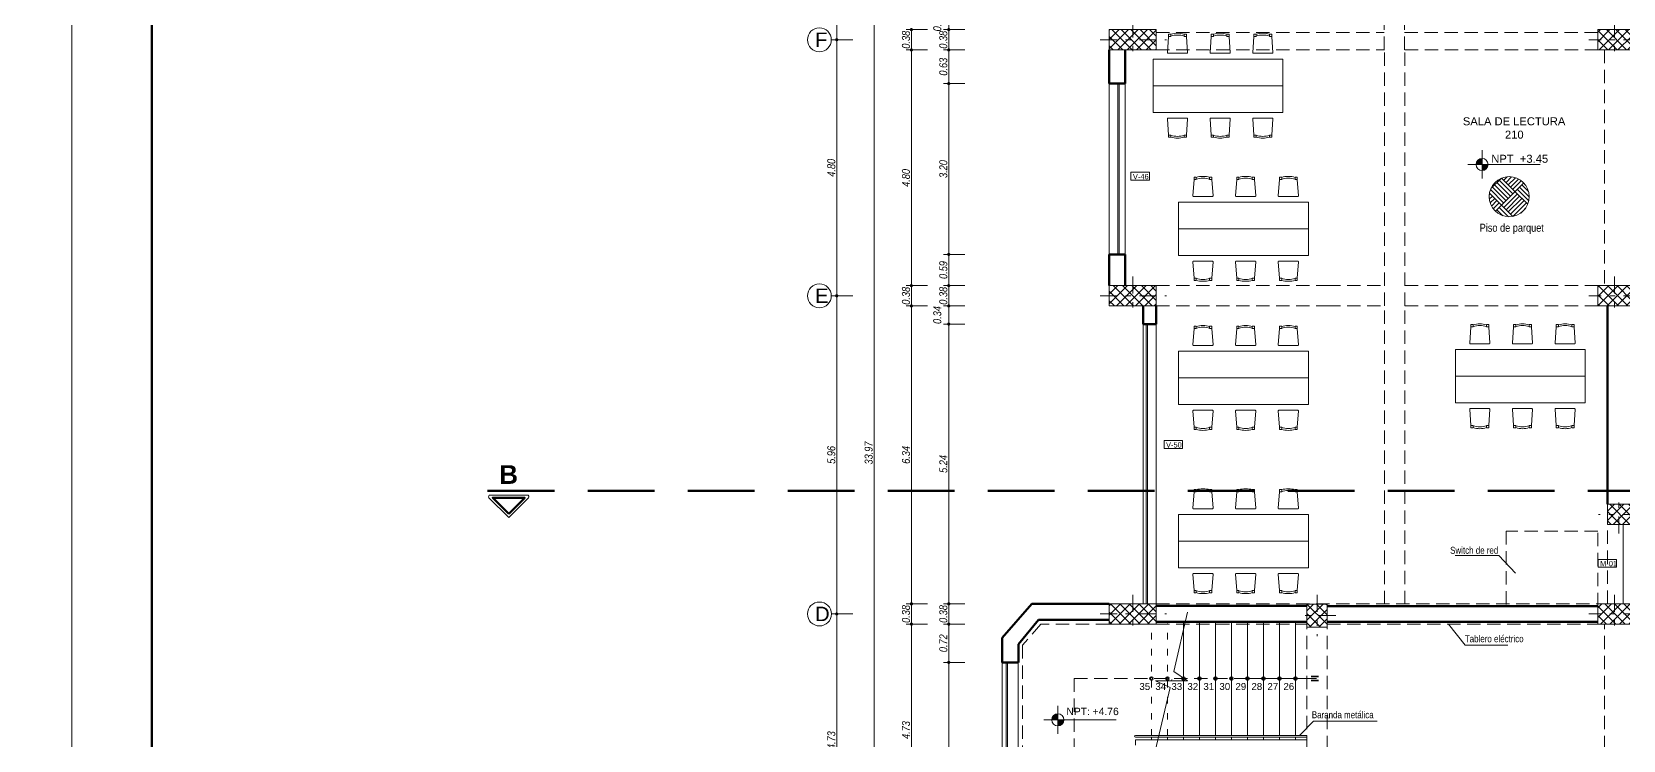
# Model space of a CAD drawing. Header units: inches. Extents: x 140 to 978, y -82 to 38.
# Drawn here: x 671.15 to 700.98, y 0.11 to 13.37 of the extents above; entities that cross this region are included whole.
import ezdxf

# ---------------------------------------------------------------- set-up
doc = ezdxf.new("R2010")
doc.units = ezdxf.units.IN
doc.header["$MEASUREMENT"] = 0
for name, pattern in [('ACAD_ISO03W100', [30, 12, -18]), ('CONTINUA', [0]), ('DASHDOT2', [12.7, 6.35, -3.175, 0, -3.175]), ('DASHED', [0.75, 0.5, -0.25]), ('DASHED2', [0.375, 0.25, -0.125])]:
    doc.linetypes.add(name, pattern=pattern)
doc.layers.get('0').update_dxf_attribs({"lineweight": 0})
for name, color, linetype, lineweight in [('UNSAAC CUBIERTAS', 22, 'Continuous', 0), ('UNSAAC- ROTULO', 7, 'Continuous', 60), ('UNSAAC-COLUMNA', 24, 'Continuous', 0), ('UNSAAC-CORTE ESTRUCTURA', 7, 'Continuous', 70), ('UNSAAC-CORTE MURO', 42, 'Continuous', 35), ('UNSAAC-COTA', 48, 'Continuous', 0), ('UNSAAC-EJE COLUMNA', 22, 'DASHDOT2', 0), ('UNSAAC-FACHADA(2DO PLANO)', 7, 'Continuous', 30), ('UNSAAC-LINEA DE CORTE', 7, 'Continuous', 70), ('UNSAAC-LLAMADOS', 88, 'Continuous', 0), ('UNSAAC-MUEBLE', 254, 'Continuous', 0), ('UNSAAC-MURETE', 146, 'Continuous', 20), ('UNSAAC-MUROS', 7, 'Continuous', 70), ('UNSAAC-PISOS', 253, 'Continuous', 0), ('UNSAAC-PROYECCIONES', 38, 'DASHED2', 0), ('UNSAAC-TEXTOS', 250, 'Continuous', 0), ('UNSAAC-TEXTURAS', 250, 'Continuous', 0), ('UNSAAC-VANOS', 24, 'Continuous', 0)]:
    doc.layers.add(name, color=color, linetype=linetype, lineweight=lineweight)
doc.styles.add('5mm', font='GOTHIC.TTF', dxfattribs={"height": 5})
doc.styles.add('narrow', font='')
doc.styles.get("Standard").update_dxf_attribs({"font": 'arial.ttf'})
doc.styles.get('narrow').set_extended_font_data('Arial Narrow', italic=True)
doc.dimstyles.new('1EN75', dxfattribs={"dimtxt": 0.15, "dimasz": 0.06, "dimexe": 0.1, "dimexo": 0.15, "dimgap": 0.025, "dimtad": 1, "dimzin": 1, "dimdsep": 46, "dimtxsty": 'narrow', "dimblk": 'DOT', "dimcen": 0.1, "dimclrd": 256, "dimclre": 256, "dimclrt": 256, "dimaunit": 1, "dimadec": 3, "dimazin": 0, "dimtfac": 1, "dimtmove": 2, "dimatfit": 3, "dimldrblk": 'ARCHTICK', "dimfxl": 0.3, "dimfxlon": 1, "dimtolj": 1, "dimtzin": 0, "dimlwd": 0, "dimlwe": 0, "dimarcsym": 0})

# ---------------------------------------------------------------- blocks, each defined once
blk = doc.blocks.new('A$C455856FE')
at = {"layer": 'UNSAAC-MUEBLE'}
blk.add_lwpolyline([(0.316, -0.168), (0.01, -0.188, -0.433848), (0, -0.179), (0, 0.179, -0.433848), (0.01, 0.188), (0.316, 0.168)], format="xyb", dxfattribs=at)
for points in [[(0.316, 0.168), (0.359, 0.168), (0.359, 0.125), (0.316, 0.125)], [(0.316, -0.168), (0.359, -0.168), (0.359, -0.125), (0.316, -0.125)]]:
    blk.add_lwpolyline(points, close=True, dxfattribs=at)
for radius, start, end in [(0.378, 340.63, 19.37), (0.411, 342.243, 17.757)]:
    blk.add_arc((-0.036, 0), radius, start, end, dxfattribs=at)
blk = doc.blocks.new('_Dot')
at = {"color": 0, "linetype": 'ByBlock', "lineweight": -2}
blk.add_line((-0.5, 0), (-1, 0), dxfattribs=at)
at = {"color": 0, "linetype": 'ByBlock', "const_width": 0.5}
blk.add_lwpolyline([(-0.25, 0, 1), (0.25, 0, 1)], format="xyb", close=True, dxfattribs=at)
blk = doc.blocks.new('*D210')
at = {"layer": 'Defpoints', "color": 0, "transparency": 16777216}
for p in [(688.335, 1.562), (689.335, 1.562), (695.05, -10.621)]:
    blk.add_point(p, dxfattribs=at)
at = {"layer": 'UNSAAC-COTA', "lineweight": 0, "transparency": 16777216}
for p, q in [((688.635, 1.562), (688.235, 1.562)), ((688.335, -10.561), (688.335, 1.502)), ((688.635, -10.621), (688.235, -10.621))]:
    blk.add_line(p, q, dxfattribs=at)
at = {"layer": 'UNSAAC-COTA', "lineweight": 0, "transparency": 16777216, "xscale": 0.06, "yscale": 0.06, "zscale": 0.06}
for p, rotation in [((688.335, 1.562), 90), ((688.335, -10.621), 270)]:
    blk.add_blockref('_Dot', p, dxfattribs=dict(at, rotation=rotation))
at = {"layer": 'UNSAAC-COTA', "transparency": 16777216, "insert": (688.234, -4.529), "char_height": 0.15, "attachment_point": 5, "rotation": 90, "style": 'narrow'}
blk.add_mtext('\\A1;12.18', dxfattribs=at)
blk = doc.blocks.new('_ArchTick')
at = {"layer": 'UNSAAC-FACHADA(2DO PLANO)', "color": 0, "const_width": 0.15}
blk.add_lwpolyline([(-0.5, -0.5), (0.5, 0.5)], dxfattribs=at)
blk = doc.blocks.new('*D211')
at = {"layer": 'Defpoints', "color": 0, "transparency": 16777216}
for p in [(688.335, 2.279), (691.345, 2.279), (689.335, 1.562)]:
    blk.add_point(p, dxfattribs=at)
at = {"layer": 'UNSAAC-COTA', "lineweight": 0, "transparency": 16777216}
for p, q in [((688.635, 2.279), (688.235, 2.279)), ((688.335, 1.622), (688.335, 2.219)), ((688.635, 1.562), (688.235, 1.562))]:
    blk.add_line(p, q, dxfattribs=at)
at = {"layer": 'UNSAAC-COTA', "lineweight": 0, "transparency": 16777216, "xscale": 0.06, "yscale": 0.06, "zscale": 0.06}
for p, rotation in [((688.335, 2.279), 90), ((688.335, 1.562), 270)]:
    blk.add_blockref('_Dot', p, dxfattribs=dict(at, rotation=rotation))
at = {"layer": 'UNSAAC-COTA', "transparency": 16777216, "insert": (688.234, 1.921), "char_height": 0.15, "attachment_point": 5, "rotation": 90, "style": 'narrow'}
blk.add_mtext('\\A1;0.72', dxfattribs=at)
blk = doc.blocks.new('*D212')
at = {"layer": 'Defpoints', "color": 0, "transparency": 16777216}
for p in [(688.335, 2.659), (691.345, 2.659), (691.345, 2.279)]:
    blk.add_point(p, dxfattribs=at)
at = {"layer": 'UNSAAC-COTA', "lineweight": 0, "transparency": 16777216}
for p, q in [((688.635, 2.659), (688.235, 2.659)), ((688.335, 2.339), (688.335, 2.599)), ((688.635, 2.279), (688.235, 2.279))]:
    blk.add_line(p, q, dxfattribs=at)
at = {"layer": 'UNSAAC-COTA', "lineweight": 0, "transparency": 16777216, "xscale": 0.06, "yscale": 0.06, "zscale": 0.06}
for p, rotation in [((688.335, 2.659), 90), ((688.335, 2.279), 270)]:
    blk.add_blockref('_Dot', p, dxfattribs=dict(at, rotation=rotation))
at = {"layer": 'UNSAAC-COTA', "transparency": 16777216, "insert": (688.234, 2.469), "char_height": 0.15, "attachment_point": 5, "rotation": 90, "style": 'narrow'}
blk.add_mtext('\\A1;0.38', dxfattribs=at)
blk = doc.blocks.new('*D213')
at = {"layer": 'Defpoints', "color": 0, "transparency": 16777216}
for p in [(688.335, 7.899), (691.98, 7.899), (691.345, 2.659)]:
    blk.add_point(p, dxfattribs=at)
at = {"layer": 'UNSAAC-COTA', "lineweight": 0, "transparency": 16777216}
for p, q in [((688.635, 7.899), (688.235, 7.899)), ((688.335, 2.719), (688.335, 7.839)), ((688.635, 2.659), (688.235, 2.659))]:
    blk.add_line(p, q, dxfattribs=at)
at = {"layer": 'UNSAAC-COTA', "lineweight": 0, "transparency": 16777216, "xscale": 0.06, "yscale": 0.06, "zscale": 0.06}
for p, rotation in [((688.335, 7.899), 90), ((688.335, 2.659), 270)]:
    blk.add_blockref('_Dot', p, dxfattribs=dict(at, rotation=rotation))
at = {"layer": 'UNSAAC-COTA', "transparency": 16777216, "insert": (688.234, 5.279), "char_height": 0.15, "attachment_point": 5, "rotation": 90, "style": 'narrow'}
blk.add_mtext('\\A1;5.24', dxfattribs=at)
blk = doc.blocks.new('*D214')
at = {"layer": 'Defpoints', "color": 0, "transparency": 16777216}
for p in [(688.335, 8.239), (691.345, 8.239), (691.98, 7.899)]:
    blk.add_point(p, dxfattribs=at)
at = {"layer": 'UNSAAC-COTA', "lineweight": 0, "transparency": 16777216}
for p, q in [((688.635, 8.239), (688.235, 8.239)), ((688.335, 7.959), (688.335, 8.179)), ((688.635, 7.899), (688.235, 7.899))]:
    blk.add_line(p, q, dxfattribs=at)
at = {"layer": 'UNSAAC-COTA', "lineweight": 0, "transparency": 16777216, "xscale": 0.06, "yscale": 0.06, "zscale": 0.06}
for p, rotation in [((688.335, 8.239), 90), ((688.335, 7.899), 270)]:
    blk.add_blockref('_Dot', p, dxfattribs=dict(at, rotation=rotation))
at = {"layer": 'UNSAAC-COTA', "transparency": 16777216, "insert": (688.121, 8.069), "char_height": 0.15, "attachment_point": 5, "rotation": 90, "style": 'narrow'}
blk.add_mtext('\\A1;0.34', dxfattribs=at)
blk = doc.blocks.new('*D140')
at = {"layer": 'Defpoints', "color": 0, "transparency": 16777216}
for p in [(688.335, 8.619), (691.345, 8.619), (691.345, 8.239)]:
    blk.add_point(p, dxfattribs=at)
at = {"layer": 'UNSAAC-COTA', "lineweight": 0, "transparency": 16777216}
for p, q in [((688.635, 8.619), (688.235, 8.619)), ((688.335, 8.299), (688.335, 8.559)), ((688.635, 8.239), (688.235, 8.239))]:
    blk.add_line(p, q, dxfattribs=at)
at = {"layer": 'UNSAAC-COTA', "lineweight": 0, "transparency": 16777216, "xscale": 0.06, "yscale": 0.06, "zscale": 0.06}
for p, rotation in [((688.335, 8.619), 90), ((688.335, 8.239), 270)]:
    blk.add_blockref('_Dot', p, dxfattribs=dict(at, rotation=rotation))
at = {"layer": 'UNSAAC-COTA', "transparency": 16777216, "insert": (688.234, 8.429), "char_height": 0.15, "attachment_point": 5, "rotation": 90, "style": 'narrow'}
blk.add_mtext('\\A1;0.38', dxfattribs=at)
blk = doc.blocks.new('*D215')
at = {"layer": 'Defpoints', "color": 0, "transparency": 16777216}
for p in [(688.335, 9.204), (691.345, 9.204), (691.345, 8.619)]:
    blk.add_point(p, dxfattribs=at)
at = {"layer": 'UNSAAC-COTA', "lineweight": 0, "transparency": 16777216}
for p, q in [((688.635, 9.204), (688.235, 9.204)), ((688.335, 8.679), (688.335, 9.144)), ((688.635, 8.619), (688.235, 8.619))]:
    blk.add_line(p, q, dxfattribs=at)
at = {"layer": 'UNSAAC-COTA', "lineweight": 0, "transparency": 16777216, "xscale": 0.06, "yscale": 0.06, "zscale": 0.06}
for p, rotation in [((688.335, 9.204), 90), ((688.335, 8.619), 270)]:
    blk.add_blockref('_Dot', p, dxfattribs=dict(at, rotation=rotation))
at = {"layer": 'UNSAAC-COTA', "transparency": 16777216, "insert": (688.234, 8.912), "char_height": 0.15, "attachment_point": 5, "rotation": 90, "style": 'narrow'}
blk.add_mtext('\\A1;0.59', dxfattribs=at)
blk = doc.blocks.new('*D216')
at = {"layer": 'Defpoints', "color": 0, "transparency": 16777216}
for p in [(688.335, 12.404), (691.345, 12.404), (691.345, 9.204)]:
    blk.add_point(p, dxfattribs=at)
at = {"layer": 'UNSAAC-COTA', "lineweight": 0, "transparency": 16777216}
for p, q in [((688.635, 12.404), (688.235, 12.404)), ((688.335, 9.264), (688.335, 12.344)), ((688.635, 9.204), (688.235, 9.204))]:
    blk.add_line(p, q, dxfattribs=at)
at = {"layer": 'UNSAAC-COTA', "lineweight": 0, "transparency": 16777216, "xscale": 0.06, "yscale": 0.06, "zscale": 0.06}
for p, rotation in [((688.335, 12.404), 90), ((688.335, 9.204), 270)]:
    blk.add_blockref('_Dot', p, dxfattribs=dict(at, rotation=rotation))
at = {"layer": 'UNSAAC-COTA', "transparency": 16777216, "insert": (688.234, 10.804), "char_height": 0.15, "attachment_point": 5, "rotation": 90, "style": 'narrow'}
blk.add_mtext('\\A1;3.20', dxfattribs=at)
blk = doc.blocks.new('*D217')
at = {"layer": 'Defpoints', "color": 0, "transparency": 16777216}
for p in [(688.335, 13.035), (691.345, 13.035), (691.345, 12.404)]:
    blk.add_point(p, dxfattribs=at)
at = {"layer": 'UNSAAC-COTA', "lineweight": 0, "transparency": 16777216}
for p, q in [((688.635, 13.035), (688.235, 13.035)), ((688.335, 12.464), (688.335, 12.975)), ((688.635, 12.404), (688.235, 12.404))]:
    blk.add_line(p, q, dxfattribs=at)
at = {"layer": 'UNSAAC-COTA', "lineweight": 0, "transparency": 16777216, "xscale": 0.06, "yscale": 0.06, "zscale": 0.06}
for p, rotation in [((688.335, 13.035), 90), ((688.335, 12.404), 270)]:
    blk.add_blockref('_Dot', p, dxfattribs=dict(at, rotation=rotation))
at = {"layer": 'UNSAAC-COTA', "transparency": 16777216, "insert": (688.234, 12.72), "char_height": 0.15, "attachment_point": 5, "rotation": 90, "style": 'narrow'}
blk.add_mtext('\\A1;0.63', dxfattribs=at)
blk = doc.blocks.new('*D141')
at = {"layer": 'Defpoints', "color": 0, "transparency": 16777216}
for p in [(688.335, 13.415), (691.345, 13.415), (691.345, 13.035)]:
    blk.add_point(p, dxfattribs=at)
at = {"layer": 'UNSAAC-COTA', "lineweight": 0, "transparency": 16777216}
for p, q in [((688.635, 13.415), (688.235, 13.415)), ((688.335, 13.095), (688.335, 13.355)), ((688.635, 13.035), (688.235, 13.035))]:
    blk.add_line(p, q, dxfattribs=at)
at = {"layer": 'UNSAAC-COTA', "lineweight": 0, "transparency": 16777216, "xscale": 0.06, "yscale": 0.06, "zscale": 0.06}
for p, rotation in [((688.335, 13.415), 90), ((688.335, 13.035), 270)]:
    blk.add_blockref('_Dot', p, dxfattribs=dict(at, rotation=rotation))
at = {"layer": 'UNSAAC-COTA', "transparency": 16777216, "insert": (688.234, 13.225), "char_height": 0.15, "attachment_point": 5, "rotation": 90, "style": 'narrow'}
blk.add_mtext('\\A1;0.38', dxfattribs=at)
blk = doc.blocks.new('*D218')
at = {"layer": 'Defpoints', "color": 0, "transparency": 16777216}
for p in [(688.335, 13.684), (691.345, 13.684), (691.345, 13.415)]:
    blk.add_point(p, dxfattribs=at)
at = {"layer": 'UNSAAC-COTA', "lineweight": 0, "transparency": 16777216}
for p, q in [((688.635, 13.684), (688.235, 13.684)), ((688.335, 13.475), (688.335, 13.624)), ((688.635, 13.415), (688.235, 13.415))]:
    blk.add_line(p, q, dxfattribs=at)
at = {"layer": 'UNSAAC-COTA', "lineweight": 0, "transparency": 16777216, "xscale": 0.06, "yscale": 0.06, "zscale": 0.06}
for p, rotation in [((688.335, 13.684), 90), ((688.335, 13.415), 270)]:
    blk.add_blockref('_Dot', p, dxfattribs=dict(at, rotation=rotation))
at = {"layer": 'UNSAAC-COTA', "transparency": 16777216, "insert": (688.121, 13.55), "char_height": 0.15, "attachment_point": 5, "rotation": 90, "style": 'narrow'}
blk.add_mtext('\\A1;0.27', dxfattribs=at)
blk = doc.blocks.new('*D149')
at = {"layer": 'Defpoints', "color": 0, "transparency": 16777216}
for p in [(687.635, 2.659), (691.345, 2.659), (691.63, -2.07)]:
    blk.add_point(p, dxfattribs=at)
at = {"layer": 'UNSAAC-COTA', "lineweight": 0, "transparency": 16777216}
for p, q in [((687.935, 2.659), (687.535, 2.659)), ((687.635, -2.01), (687.635, 2.599)), ((687.935, -2.07), (687.535, -2.07))]:
    blk.add_line(p, q, dxfattribs=at)
at = {"layer": 'UNSAAC-COTA', "lineweight": 0, "transparency": 16777216, "xscale": 0.06, "yscale": 0.06, "zscale": 0.06}
for p, rotation in [((687.635, 2.659), 90), ((687.635, -2.07), 270)]:
    blk.add_blockref('_Dot', p, dxfattribs=dict(at, rotation=rotation))
at = {"layer": 'UNSAAC-COTA', "transparency": 16777216, "insert": (687.534, 0.295), "char_height": 0.15, "attachment_point": 5, "rotation": 90, "style": 'narrow'}
blk.add_mtext('\\A1;4.73', dxfattribs=at)
blk = doc.blocks.new('*D150')
at = {"layer": 'Defpoints', "color": 0, "transparency": 16777216}
for p in [(691.345, 2.659), (687.635, 2.279), (691.345, 2.279)]:
    blk.add_point(p, dxfattribs=at)
at = {"layer": 'UNSAAC-COTA', "lineweight": 0, "transparency": 16777216}
for p, q in [((687.935, 2.659), (687.535, 2.659)), ((687.635, 2.599), (687.635, 2.339)), ((687.935, 2.279), (687.535, 2.279))]:
    blk.add_line(p, q, dxfattribs=at)
at = {"layer": 'UNSAAC-COTA', "lineweight": 0, "transparency": 16777216, "xscale": 0.06, "yscale": 0.06, "zscale": 0.06}
for p, rotation in [((687.635, 2.659), 90), ((687.635, 2.279), 270)]:
    blk.add_blockref('_Dot', p, dxfattribs=dict(at, rotation=rotation))
at = {"layer": 'UNSAAC-COTA', "transparency": 16777216, "insert": (687.534, 2.469), "char_height": 0.15, "attachment_point": 5, "rotation": 90, "style": 'narrow'}
blk.add_mtext('\\A1;0.38', dxfattribs=at)
blk = doc.blocks.new('*D151')
at = {"layer": 'Defpoints', "color": 0, "transparency": 16777216}
for p in [(687.635, 8.619), (691.345, 8.619), (691.345, 2.279)]:
    blk.add_point(p, dxfattribs=at)
at = {"layer": 'UNSAAC-COTA', "lineweight": 0, "transparency": 16777216}
for p, q in [((687.935, 8.619), (687.535, 8.619)), ((687.635, 2.339), (687.635, 8.559)), ((687.935, 2.279), (687.535, 2.279))]:
    blk.add_line(p, q, dxfattribs=at)
at = {"layer": 'UNSAAC-COTA', "lineweight": 0, "transparency": 16777216, "xscale": 0.06, "yscale": 0.06, "zscale": 0.06}
for p, rotation in [((687.635, 8.619), 90), ((687.635, 2.279), 270)]:
    blk.add_blockref('_Dot', p, dxfattribs=dict(at, rotation=rotation))
at = {"layer": 'UNSAAC-COTA', "transparency": 16777216, "insert": (687.534, 5.449), "char_height": 0.15, "attachment_point": 5, "rotation": 90, "style": 'narrow'}
blk.add_mtext('\\A1;6.34', dxfattribs=at)
blk = doc.blocks.new('*D152')
at = {"layer": 'Defpoints', "color": 0, "transparency": 16777216}
for p in [(691.345, 8.619), (687.635, 8.239), (691.345, 8.239)]:
    blk.add_point(p, dxfattribs=at)
at = {"layer": 'UNSAAC-COTA', "lineweight": 0, "transparency": 16777216}
for p, q in [((687.935, 8.619), (687.535, 8.619)), ((687.635, 8.559), (687.635, 8.299)), ((687.935, 8.239), (687.535, 8.239))]:
    blk.add_line(p, q, dxfattribs=at)
at = {"layer": 'UNSAAC-COTA', "lineweight": 0, "transparency": 16777216, "xscale": 0.06, "yscale": 0.06, "zscale": 0.06}
for p, rotation in [((687.635, 8.619), 90), ((687.635, 8.239), 270)]:
    blk.add_blockref('_Dot', p, dxfattribs=dict(at, rotation=rotation))
at = {"layer": 'UNSAAC-COTA', "transparency": 16777216, "insert": (687.534, 8.429), "char_height": 0.15, "attachment_point": 5, "rotation": 90, "style": 'narrow'}
blk.add_mtext('\\A1;0.38', dxfattribs=at)
blk = doc.blocks.new('*D222')
at = {"layer": 'Defpoints', "color": 0, "transparency": 16777216}
for p in [(687.635, 13.035), (691.345, 13.035), (691.345, 8.239)]:
    blk.add_point(p, dxfattribs=at)
at = {"layer": 'UNSAAC-COTA', "lineweight": 0, "transparency": 16777216}
for p, q in [((687.935, 13.035), (687.535, 13.035)), ((687.635, 8.299), (687.635, 12.975)), ((687.935, 8.239), (687.535, 8.239))]:
    blk.add_line(p, q, dxfattribs=at)
at = {"layer": 'UNSAAC-COTA', "lineweight": 0, "transparency": 16777216, "xscale": 0.06, "yscale": 0.06, "zscale": 0.06}
for p, rotation in [((687.635, 13.035), 90), ((687.635, 8.239), 270)]:
    blk.add_blockref('_Dot', p, dxfattribs=dict(at, rotation=rotation))
at = {"layer": 'UNSAAC-COTA', "transparency": 16777216, "insert": (687.534, 10.637), "char_height": 0.15, "attachment_point": 5, "rotation": 90, "style": 'narrow'}
blk.add_mtext('\\A1;4.80', dxfattribs=at)
blk = doc.blocks.new('*D223')
at = {"layer": 'Defpoints', "color": 0, "transparency": 16777216}
for p in [(687.635, 13.415), (691.345, 13.415), (691.345, 13.035)]:
    blk.add_point(p, dxfattribs=at)
at = {"layer": 'UNSAAC-COTA', "lineweight": 0, "transparency": 16777216}
for p, q in [((687.935, 13.415), (687.535, 13.415)), ((687.635, 13.095), (687.635, 13.355)), ((687.935, 13.035), (687.535, 13.035))]:
    blk.add_line(p, q, dxfattribs=at)
at = {"layer": 'UNSAAC-COTA', "lineweight": 0, "transparency": 16777216, "xscale": 0.06, "yscale": 0.06, "zscale": 0.06}
for p, rotation in [((687.635, 13.415), 90), ((687.635, 13.035), 270)]:
    blk.add_blockref('_Dot', p, dxfattribs=dict(at, rotation=rotation))
at = {"layer": 'UNSAAC-COTA', "transparency": 16777216, "insert": (687.534, 13.225), "char_height": 0.15, "attachment_point": 5, "rotation": 90, "style": 'narrow'}
blk.add_mtext('\\A1;0.38', dxfattribs=at)
blk = doc.blocks.new('*D155')
at = {"layer": 'Defpoints', "color": 0, "transparency": 16777216}
for p in [(686.935, 22.469), (696.5, 22.469), (695.05, -11.501)]:
    blk.add_point(p, dxfattribs=at)
at = {"layer": 'UNSAAC-COTA', "lineweight": 0, "transparency": 16777216}
for p, q in [((687.235, 22.469), (686.835, 22.469)), ((686.935, -11.441), (686.935, 22.409)), ((687.235, -11.501), (686.835, -11.501))]:
    blk.add_line(p, q, dxfattribs=at)
at = {"layer": 'UNSAAC-COTA', "lineweight": 0, "transparency": 16777216, "xscale": 0.06, "yscale": 0.06, "zscale": 0.06}
for p, rotation in [((686.935, 22.469), 90), ((686.935, -11.501), 270)]:
    blk.add_blockref('_Dot', p, dxfattribs=dict(at, rotation=rotation))
at = {"layer": 'UNSAAC-COTA', "transparency": 16777216, "insert": (686.834, 5.484), "char_height": 0.15, "attachment_point": 5, "rotation": 90, "style": 'narrow'}
blk.add_mtext('\\A1;33.97', dxfattribs=at)
blk = doc.blocks.new('*D158')
at = {"layer": 'Defpoints', "color": 0, "transparency": 16777216}
for p in [(686.235, 2.469), (691.175, 2.469), (691.46, -2.26)]:
    blk.add_point(p, dxfattribs=at)
at = {"layer": 'UNSAAC-COTA', "lineweight": 0, "transparency": 16777216}
for p, q in [((686.535, 2.469), (686.135, 2.469)), ((686.235, -2.2), (686.235, 2.409)), ((686.535, -2.26), (686.135, -2.26))]:
    blk.add_line(p, q, dxfattribs=at)
at = {"layer": 'UNSAAC-COTA', "lineweight": 0, "transparency": 16777216, "xscale": 0.06, "yscale": 0.06, "zscale": 0.06}
for p, rotation in [((686.235, 2.469), 90), ((686.235, -2.26), 270)]:
    blk.add_blockref('_Dot', p, dxfattribs=dict(at, rotation=rotation))
at = {"layer": 'UNSAAC-COTA', "transparency": 16777216, "insert": (686.134, 0.105), "char_height": 0.15, "attachment_point": 5, "rotation": 90, "style": 'narrow'}
blk.add_mtext('\\A1;4.73', dxfattribs=at)
blk = doc.blocks.new('*D159')
at = {"layer": 'Defpoints', "color": 0, "transparency": 16777216}
for p in [(686.235, 8.429), (691.175, 8.429), (691.175, 2.469)]:
    blk.add_point(p, dxfattribs=at)
at = {"layer": 'UNSAAC-COTA', "lineweight": 0, "transparency": 16777216}
for p, q in [((686.535, 8.429), (686.135, 8.429)), ((686.235, 2.529), (686.235, 8.369)), ((686.535, 2.469), (686.135, 2.469))]:
    blk.add_line(p, q, dxfattribs=at)
at = {"layer": 'UNSAAC-COTA', "lineweight": 0, "transparency": 16777216, "xscale": 0.06, "yscale": 0.06, "zscale": 0.06}
for p, rotation in [((686.235, 8.429), 90), ((686.235, 2.469), 270)]:
    blk.add_blockref('_Dot', p, dxfattribs=dict(at, rotation=rotation))
at = {"layer": 'UNSAAC-COTA', "transparency": 16777216, "insert": (686.134, 5.449), "char_height": 0.15, "attachment_point": 5, "rotation": 90, "style": 'narrow'}
blk.add_mtext('\\A1;5.96', dxfattribs=at)
blk = doc.blocks.new('*D160')
at = {"layer": 'Defpoints', "color": 0, "transparency": 16777216}
for p in [(686.235, 13.225), (691.175, 13.225), (691.175, 8.429)]:
    blk.add_point(p, dxfattribs=at)
at = {"layer": 'UNSAAC-COTA', "lineweight": 0, "transparency": 16777216}
for p, q in [((686.535, 13.225), (686.135, 13.225)), ((686.235, 8.489), (686.235, 13.165)), ((686.535, 8.429), (686.135, 8.429))]:
    blk.add_line(p, q, dxfattribs=at)
at = {"layer": 'UNSAAC-COTA', "lineweight": 0, "transparency": 16777216, "xscale": 0.06, "yscale": 0.06, "zscale": 0.06}
for p, rotation in [((686.235, 13.225), 90), ((686.235, 8.429), 270)]:
    blk.add_blockref('_Dot', p, dxfattribs=dict(at, rotation=rotation))
at = {"layer": 'UNSAAC-COTA', "transparency": 16777216, "insert": (686.134, 10.827), "char_height": 0.15, "attachment_point": 5, "rotation": 90, "style": 'narrow'}
blk.add_mtext('\\A1;4.80', dxfattribs=at)
blk = doc.blocks.new('*D161')
at = {"layer": 'Defpoints', "color": 0, "transparency": 16777216}
for p in [(686.235, 17.324), (691.175, 17.324), (691.175, 13.225)]:
    blk.add_point(p, dxfattribs=at)
at = {"layer": 'UNSAAC-COTA', "lineweight": 0, "transparency": 16777216}
for p, q in [((686.535, 17.324), (686.135, 17.324)), ((686.235, 13.285), (686.235, 17.264)), ((686.535, 13.225), (686.135, 13.225))]:
    blk.add_line(p, q, dxfattribs=at)
at = {"layer": 'UNSAAC-COTA', "lineweight": 0, "transparency": 16777216, "xscale": 0.06, "yscale": 0.06, "zscale": 0.06}
for p, rotation in [((686.235, 17.324), 90), ((686.235, 13.225), 270)]:
    blk.add_blockref('_Dot', p, dxfattribs=dict(at, rotation=rotation))
at = {"layer": 'UNSAAC-COTA', "transparency": 16777216, "insert": (686.134, 15.275), "char_height": 0.15, "attachment_point": 5, "rotation": 90, "style": 'narrow'}
blk.add_mtext('\\A1;4.10', dxfattribs=at)
blk = doc.blocks.new('npt')
at = {"layer": 'UNSAAC-TEXTOS'}
h = blk.add_hatch(color=0, dxfattribs=at)
h.dxf.hatch_style = 1
h.paths.add_polyline_path([(0.052, 0), (0, 0), (0, -0.052, 0.414214)])
h.paths.add_polyline_path([(0, 0.052, 0.414214), (-0.052, 0), (0, 0)])
at = {"layer": 'UNSAAC-TEXTOS', "color": 0}
for p, q in [((-0.123, 0), (0.507, 0)), ((0, -0.123), (0, 0.123))]:
    blk.add_line(p, q, dxfattribs=at)
blk.add_circle((0, 0), 0.0522, dxfattribs=at)
blk = doc.blocks.new('IVOMAEPOR')
at = {"layer": 'UNSAAC-TEXTOS', "linetype": 'Continuous'}
h = blk.add_hatch(dxfattribs=at)
h.set_pattern_fill('AR-PARQ1', color=256, scale=0.03, angle=45, style=0)
h.set_pattern_definition([(135, (103.5357, 167.95308), (-0.50912, 0), [0.36, -0.36]), (135, (103.5781, 167.9955), (-0.50912, 0), [0.36, -0.36]), (135, (103.62054, 168.03793), (-0.50912, 0), [0.36, -0.36]), (135, (103.66297, 168.08036), (-0.50912, 0), [0.36, -0.36]), (135, (103.7054, 168.12278), (-0.50912, 0), [0.36, -0.36]), (135, (103.74782, 168.1652), (-0.50912, 0), [0.36, -0.36]), (135, (103.79025, 168.20763), (-0.50912, 0), [0.36, -0.36]), (45, (103.28113, 168.20763), (0.50912, 0), [0.36, -0.36]), (45, (103.2387, 168.25006), (0.50912, 0), [0.36, -0.36]), (45, (103.19628, 168.2925), (0.50912, 0), [0.36, -0.36]), (45, (103.15385, 168.3349), (0.50912, 0), [0.36, -0.36]), (45, (103.11142, 168.37734), (0.50912, 0), [0.36, -0.36]), (45, (103.069, 168.41977), (0.50912, 0), [0.36, -0.36]), (45, (103.02657, 168.4622), (0.50912, 0), [0.36, -0.36])])
h.paths.add_polyline_path([(103.418, 167.952, 1), (104.168, 167.952, 1)])
at = {"layer": 'UNSAAC-TEXTOS'}
blk.add_circle((103.793, 167.954), 0.375, dxfattribs=at)
at = {"layer": 'UNSAAC-TEXTOS', "insert": (103.24, 167.446), "char_height": 0.15, "width": 1.44512, "attachment_point": 1, "style": 'narrow'}
blk.add_mtext('{\\fArial Narrow|b0|i0|c0|p34;Piso de parquet}', dxfattribs=at)
blk = doc.blocks.new('c3')
at = {"layer": 'UNSAAC-TEXTURAS'}
h = blk.add_hatch(dxfattribs=at)
h.set_pattern_fill('ANSI37', color=256)
h.set_pattern_definition([(45, (-850.00334, -183.11182), (-0.088388348, 0.088388348), []), (135, (-850.00334, -183.11182), (-0.088388348, -0.088388348), [])])
h.paths.add_polyline_path([(0.188, 0.43), (0, 0.43), (0, 0.215), (0.188, 0.215)])
h.paths.add_polyline_path([(0.38, 0.389), (0.375, 0.43), (0.188, 0.43), (0.188, 0.215), (0.38, 0.215)])
h.paths.add_polyline_path([(0.38, 0.215), (0.188, 0.215), (0.188, 0), (0.38, 0)])
h.paths.add_polyline_path([(0.188, 0.215), (0, 0.215), (0, 0.099), (0, 0), (0.188, 0)])
at = {"layer": 'UNSAAC-COLUMNA'}
blk.add_lwpolyline([(0, 0.43), (0.38, 0.43), (0.38, 0), (0, 0)], close=True, dxfattribs=at)
at = {"layer": 'UNSAAC-EJE COLUMNA', "ltscale": 0.05}
for p, q in [((0.19, 0.6), (0.19, -0.17)), ((0.545, 0.215), (-0.17, 0.215))]:
    blk.add_line(p, q, dxfattribs=at)
blk = doc.blocks.new('cs1')
at = {"layer": 'UNSAAC-TEXTURAS'}
h = blk.add_hatch(dxfattribs=at)
h.set_pattern_fill('ANSI37', color=256)
h.paths.add_polyline_path([(850.008, 169.826), (850.198, 169.826), (850.198, 170.266), (850.008, 170.266)])
h.paths.add_polyline_path([(850.198, 169.826), (850.388, 169.826), (850.388, 170.266), (850.198, 170.266)])
h.paths.add_polyline_path([(850.388, 169.826), (850.198, 169.826), (850.198, 169.386), (850.388, 169.386)])
h.paths.add_polyline_path([(850.198, 169.826), (850.008, 169.826), (850.008, 169.386), (850.198, 169.386)])
at = {"layer": 'UNSAAC-COLUMNA'}
blk.add_lwpolyline([(850.388, 169.386), (850.388, 170.266), (850.008, 170.266), (850.008, 169.386)], close=True, dxfattribs=at)
at = {"layer": 'UNSAAC-EJE COLUMNA', "ltscale": 0.05}
for p, q in [((850.198, 170.436), (850.198, 169.196)), ((850.558, 169.826), (849.828, 169.826))]:
    blk.add_line(p, q, dxfattribs=at)
blk = doc.blocks.new('c2')
at = {"layer": 'UNSAAC-TEXTURAS'}
h = blk.add_hatch(dxfattribs=at)
h.set_pattern_fill('ANSI37', color=256)
h.set_pattern_definition([(45, (-846.62834, -178.42103), (-0.088388348, 0.088388348), []), (135, (-846.62834, -178.42103), (-0.088388348, -0.088388348), [])])
h.paths.add_polyline_path([(0.315, 0.19), (0.315, 0.38), (0, 0.38), (0, 0.19)])
h.paths.add_polyline_path([(0.63, 0.19), (0.63, 0.38), (0.315, 0.38), (0.315, 0.19)])
h.paths.add_polyline_path([(0.315, 0.19), (0.315, 0), (0.63, 0), (0.63, 0.19)])
h.paths.add_polyline_path([(0.315, 0), (0.315, 0.19), (0, 0.19), (0, 0)])
at = {"layer": 'UNSAAC-COLUMNA'}
blk.add_lwpolyline([(0.63, 0.38), (0, 0.38), (0, 0), (0.63, 0)], close=True, dxfattribs=at)
at = {"layer": 'UNSAAC-EJE COLUMNA', "ltscale": 0.05}
for p, q in [((0.315, 0.55), (0.315, -0.17)), ((0.8, 0.19), (-0.17, 0.19))]:
    blk.add_line(p, q, dxfattribs=at)
blk = doc.blocks.new('A$C71314F6E')
at = {"layer": 'UNSAAC-TEXTURAS'}
for name, p, rotation in [('cs1', (172.699, -844.342), 90), ('cs1', (172.699, -849.138), 90), ('c3', (11.773, -2.845), 270), ('cs1', (172.699, -855.098), 90)]:
    blk.add_blockref(name, p, dxfattribs=dict(at, rotation=rotation))
for name, p in [('c2', (11.593, 5.666)), ('c2', (11.593, 0.87)), ('c3', (6.138, -5.144)), ('c2', (11.593, -5.09))]:
    blk.add_blockref(name, p, dxfattribs=at)
blk = doc.blocks.new('ETRUCTURA INFORMATIVA')
at = {"layer": 'UNSAAC-PROYECCIONES'}
for p, q in [((1155.5, 13.035), (1155.5, 17.134)), ((1155.88, 13.035), (1155.88, 17.134)), ((1151.225, 13.36), (1155.5, 13.36)), ((1155.88, 13.36), (1159.505, 13.36)), ((1150.345, 13.035), (1150.345, 8.619)), ((1150.645, 13.035), (1150.645, 8.619)), ((1151.225, 13.035), (1155.505, 13.035)), ((1155.505, 8.239), (1155.505, 13.035)), ((1155.885, 8.239), (1155.885, 13.035)), ((1155.885, 13.035), (1159.505, 13.035)), ((1159.63, 13.035), (1159.63, 8.619)), ((1151.225, 8.619), (1154.43, 8.619)), ((1154.43, 8.619), (1155.505, 8.619)), ((1155.885, 8.619), (1159.505, 8.619)), ((1150.98, 2.659), (1150.98, 8.239)), ((1151.225, 8.239), (1154.43, 8.239)), ((1151.225, 8.239), (1151.225, 2.659)), ((1154.43, 8.239), (1155.505, 8.239)), ((1155.505, 2.655), (1155.505, 8.239)), ((1155.885, 2.655), (1155.885, 8.239)), ((1155.885, 8.239), (1159.505, 8.239)), ((1159.685, 2.659), (1159.685, 8.239)), ((1151.225, 2.659), (1159.505, 2.659)), ((1151.225, 2.279), (1154.05, 2.279)), ((1154.05, -1.941), (1154.05, 2.279)), ((1154.43, -1.941), (1154.43, 2.279)), ((1154.43, 2.279), (1159.505, 2.279)), ((1159.63, -1.941), (1159.63, 2.279))]:
    blk.add_line(p, q, dxfattribs=at)
for points in [[(1150.345, 2.659), (1148.891, 2.659), (1148.335, 2.024), (1148.335, -1.734), (1148.953, -2.451), (1150.63, -2.451)], [(1150.345, 2.279), (1149.064, 2.279), (1148.715, 1.882), (1148.715, -1.593), (1149.127, -2.071), (1150.63, -2.071)]]:
    blk.add_lwpolyline(points, dxfattribs=at)
at = {"layer": 'UNSAAC-COLUMNA'}
blk.add_blockref('A$C71314F6E', (1147.912, 7.369), dxfattribs=at)

msp = doc.modelspace()

# ---------------------------------------------------------------- hatches: boundary and pattern name
at = {"layer": 'UNSAAC-TEXTOS'}
h = msp.add_hatch(color=0, dxfattribs=at)
h.dxf.hatch_style = 1
h.paths.add_polyline_path([(690.493, 0.487), (690.38, 0.487), (690.38, 0.374, 0.414214)])
h.paths.add_polyline_path([(690.38, 0.599, 0.414214), (690.268, 0.487), (690.38, 0.487)])

# ---------------------------------------------------------------- linework, layer by layer
at = {"layer": 'UNSAAC CUBIERTAS', "ltscale": 1.75}
msp.add_lwpolyline([(680.455, 4.646), (680.086, 4.276), (679.716, 4.646, -0.668179), (679.738, 4.697), (680.434, 4.697, -0.668179)], format="xyb", close=True, dxfattribs=at)
at = {"layer": 'UNSAAC- ROTULO', "color": 5, "lineweight": 0, "flags": 128}
for points in [[(595.395, 31.651), (671.895, 31.651), (671.895, -22.349), (595.395, -22.349)], [(671.895, 31.651), (748.395, 31.651), (748.395, -22.349), (671.895, -22.349)]]:
    msp.add_lwpolyline(points, close=True, dxfattribs=at)
at = {"layer": 'UNSAAC- ROTULO'}
msp.add_lwpolyline([(673.395, 30.151), (746.895, 30.151), (746.895, -20.849), (673.395, -20.849)], close=True, dxfattribs=at)
at = {"layer": 'UNSAAC-CORTE ESTRUCTURA', "ltscale": 2.5}
msp.add_lwpolyline([(680.086, 4.347), (679.786, 4.647), (680.386, 4.647)], close=True, dxfattribs=at)
at = {"layer": 'UNSAAC-CORTE MURO', "ltscale": 0.03}
for p, q in [((695.132, 1.299), (695.266, 1.299)), ((695.132, 1.223), (695.266, 1.223))]:
    msp.add_line(p, q, dxfattribs=at)
at = {"layer": 'UNSAAC-CORTE MURO'}
for centre in [(692.135, 1.259), (692.435, 1.259), (692.735, 1.259), (693.035, 1.259), (693.335, 1.259), (693.635, 1.259), (693.935, 1.259), (694.235, 1.259), (694.535, 1.259), (694.835, 1.259)]:
    msp.add_circle(centre, 0.0278, dxfattribs=at)
at = {"layer": 'UNSAAC-LINEA DE CORTE', "linetype": 'DASHED', "ltscale": 2.5}
msp.add_line((679.691, 4.777), (739.094, 4.777), dxfattribs=at)
at = {"layer": 'UNSAAC-LLAMADOS', "ltscale": 2.5}
for points in [[(697.832, 3.567), (698.65, 3.567), (698.963, 3.231)], [(698.814, 1.886), (698.015, 1.886), (697.707, 2.279)], [(696.367, 0.462), (695.171, 0.462), (694.911, 0.194)]]:
    msp.add_lwpolyline(points, dxfattribs=at)
at = {"layer": 'UNSAAC-MUEBLE'}
for p, q in [((694.599, 12.364), (692.168, 12.364)), ((695.077, 9.683), (692.645, 9.683)), ((695.077, 6.891), (692.645, 6.891)), ((700.266, 6.922), (697.834, 6.922)), ((695.077, 3.832), (692.645, 3.832)), ((695.05, 0.194), (695.05, 0.164)), ((695.05, 0.114), (695.05, 0.014))]:
    msp.add_line(p, q, dxfattribs=at)
for points in [[(694.599, 11.864), (692.168, 11.864), (692.168, 12.864), (694.599, 12.864)], [(695.077, 9.183), (692.645, 9.183), (692.645, 10.183), (695.077, 10.183)], [(695.077, 6.391), (692.645, 6.391), (692.645, 7.391), (695.077, 7.391)], [(700.266, 6.422), (697.834, 6.422), (697.834, 7.422), (700.266, 7.422)], [(695.077, 3.332), (692.645, 3.332), (692.645, 4.332), (695.077, 4.332)]]:
    msp.add_lwpolyline(points, close=True, dxfattribs=at)
at = {"layer": 'UNSAAC-MURETE', "ltscale": 0.01}
msp.add_line((700.979, 2.659), (700.979, 4.144), dxfattribs=at)
at = {"layer": 'UNSAAC-MURETE'}
for points in [[(691.645, 9.204), (691.345, 9.204), (691.345, 12.404), (691.645, 12.404)], [(691.98, 2.659), (692.225, 2.659), (692.225, 7.899), (691.98, 7.899)], [(689.335, 1.562), (689.635, 1.562), (689.635, -1.438), (689.335, -1.438)]]:
    msp.add_lwpolyline(points, close=True, dxfattribs=at)
at = {"layer": 'UNSAAC-MUROS'}
for p, q in [((691.345, 12.404), (691.345, 13.035)), ((691.645, 13.035), (691.645, 12.404)), ((691.645, 12.404), (691.345, 12.404)), ((691.345, 9.204), (691.645, 9.204)), ((691.345, 8.619), (691.345, 9.204)), ((691.645, 9.204), (691.645, 8.619)), ((691.98, 7.899), (691.98, 8.239)), ((692.225, 8.239), (692.225, 7.899)), ((700.685, 8.239), (700.685, 4.524)), ((692.225, 7.899), (691.98, 7.899)), ((689.335, 2.024), (689.891, 2.659)), ((689.891, 2.659), (691.345, 2.659)), ((692.225, 2.624), (695.05, 2.624)), ((695.43, 2.614), (700.505, 2.614)), ((690.015, 2.359), (689.64, 1.905)), ((691.345, 2.359), (690.015, 2.359)), ((695.05, 2.324), (692.225, 2.324)), ((697.205, 2.324), (695.43, 2.324)), ((700.505, 2.324), (697.205, 2.324)), ((689.335, 1.562), (689.335, 2.024)), ((689.64, 1.905), (689.64, 1.562)), ((689.635, 1.562), (689.335, 1.562))]:
    msp.add_line(p, q, dxfattribs=at)
at = {"layer": 'UNSAAC-PISOS'}
msp.add_line((691.835, 0.114), (695.05, 0.114), dxfattribs=at)
for points in [[(692.814, 2.503), (692.555, 1.393), (692.814, 1.215), (692.514, 1.215)], [(694.535, 0.194), (694.535, 2.324)], [(694.835, 0.194), (694.835, 2.324)], [(692.52, 1.242), (692.514, 1.215), (692.214, 1.215), (692.485, 1.09), (692.207, -0.102)], [(691.835, 0.014), (691.835, 0.114)], [(692.135, 0.114), (692.135, 0.114), (692.135, 0.164)], [(692.435, 0.114), (692.435, 0.114), (692.435, 0.164)], [(692.735, 0.114), (692.735, 0.114), (692.735, 0.164)], [(693.035, 0.114), (693.035, 0.114), (693.035, 0.164)], [(693.335, 0.114), (693.335, 0.114), (693.335, 0.164)], [(693.635, 0.114), (693.635, 0.114), (693.635, 0.164)], [(693.935, 0.114), (693.935, 0.114), (693.935, 0.164)], [(694.235, 0.114), (694.235, 0.114), (694.235, 0.164)], [(694.535, 0.114), (694.535, 0.114), (694.535, 0.164)], [(694.835, 0.114), (694.835, 0.114), (694.835, 0.164)]]:
    msp.add_lwpolyline(points, dxfattribs=at)
at = {"layer": 'UNSAAC-PISOS', "linetype": 'ACAD_ISO03W100', "ltscale": 0.01}
for points in [[(692.135, 0.194), (692.135, 2.244)], [(692.435, 0.194), (692.435, 2.324)]]:
    msp.add_lwpolyline(points, dxfattribs=at)
at = {"layer": 'UNSAAC-PISOS', "linetype": 'Continuous', "ltscale": 0.01}
for points in [[(692.735, 0.194), (692.735, 2.324)], [(693.035, 0.194), (693.035, 2.324)], [(693.335, 0.194), (693.335, 2.324)], [(693.635, 0.194), (693.635, 2.324)]]:
    msp.add_lwpolyline(points, dxfattribs=at)
at = {"layer": 'UNSAAC-PISOS', "linetype": 'CONTINUA', "ltscale": 0.01}
for points in [[(693.935, 0.194), (693.935, 2.324)], [(694.235, 0.194), (694.235, 2.324)]]:
    msp.add_lwpolyline(points, dxfattribs=at)
at = {"layer": 'UNSAAC-PISOS'}
msp.add_lwpolyline([(695.05, 0.164), (691.835, 0.164, -1), (691.835, 0.194), (695.05, 0.194)], format="xyb", dxfattribs=at)
at = {"layer": 'UNSAAC-PROYECCIONES'}
msp.add_line((690.688, 1.259), (690.688, -1.036), dxfattribs=at)
for points in [[(700.505, 2.614), (700.505, 4.023), (698.787, 4.023), (698.787, 2.614)], [(693.935, 1.259), (690.688, 1.259)]]:
    msp.add_lwpolyline(points, dxfattribs=at)
at = {"layer": 'UNSAAC-TEXTOS', "color": 0}
for p, q in [((690.38, 0.222), (690.38, 0.751)), ((690.116, 0.487), (691.473, 0.487))]:
    msp.add_line(p, q, dxfattribs=at)
at = {"layer": 'UNSAAC-TEXTOS'}
for points in [[(691.752, 10.742), (692.096, 10.742), (692.096, 10.596), (691.752, 10.596)], [(692.373, 5.716), (692.717, 5.716), (692.717, 5.57), (692.373, 5.57)], [(700.511, 3.492), (700.855, 3.492), (700.855, 3.346), (700.511, 3.346)]]:
    msp.add_lwpolyline(points, close=True, dxfattribs=at)
for centre in [(685.91, 13.225), (685.91, 8.429), (685.911, 2.469)]:
    msp.add_circle(centre, 0.224, dxfattribs=at)
at = {"layer": 'UNSAAC-TEXTOS', "color": 0}
msp.add_circle((690.38, 0.487), 0.113, dxfattribs=at)
at = {"layer": 'UNSAAC-VANOS', "ltscale": 0.01}
for p, q in [((691.507, 9.204), (691.507, 12.404)), ((691.532, 9.204), (691.532, 12.404)), ((692.035, 2.659), (692.035, 7.899)), ((692.06, 2.659), (692.06, 7.899)), ((689.415, -1.438), (689.415, 1.562)), ((689.44, -1.438), (689.44, 1.562))]:
    msp.add_line(p, q, dxfattribs=at)
at = {"layer": 'UNSAAC-VANOS'}
msp.add_lwpolyline([(695.23, 1.259), (695.23, 1.259), (695.23, 1.259), (695.23, 1.259), (695.23, 1.259), (693.935, 1.259)], dxfattribs=at)

# ---------------------------------------------------------------- block references
at = {"layer": 'UNSAAC-MUEBLE', "xscale": -1, "rotation": 270}
for p in [(692.624, 12.972), (693.424, 12.972), (694.224, 12.972), (693.102, 10.291), (693.902, 10.291), (694.702, 10.291), (693.102, 7.499), (693.902, 7.499), (694.702, 7.499), (698.29, 7.53), (699.09, 7.53), (699.89, 7.53), (693.102, 4.44), (693.902, 4.44), (694.702, 4.44)]:
    msp.add_blockref('A$C455856FE', p, dxfattribs=at)
at = {"layer": 'UNSAAC-MUEBLE', "rotation": 270}
for p in [(692.624, 11.757), (693.424, 11.757), (694.224, 11.757), (693.102, 9.076), (693.902, 9.076), (694.702, 9.076), (693.102, 6.284), (693.902, 6.284), (694.702, 6.284), (698.29, 6.315), (699.09, 6.315), (699.89, 6.315), (693.102, 3.225), (693.902, 3.225), (694.702, 3.225)]:
    msp.add_blockref('A$C455856FE', p, dxfattribs=at)
at = {"layer": 'UNSAAC-PROYECCIONES'}
for name, p in [('ETRUCTURA INFORMATIVA', (-459, 0)), ('IVOMAEPOR', (595.049, -157.667))]:
    msp.add_blockref(name, p, dxfattribs=at)
at = {"layer": 'UNSAAC-TEXTOS', "xscale": 2.154779168756153, "yscale": 2.154779168756153, "zscale": 2.154779168756153}
msp.add_blockref('npt', (698.333, 10.889), dxfattribs=at)

# ---------------------------------------------------------------- texts
at = {"layer": 'UNSAAC-CORTE ESTRUCTURA', "insert": (680.26, 5.256), "char_height": 0.35, "width": 0.398, "attachment_point": 3, "rotation": 360}
msp.add_mtext('{\\fSwis721 Ex BT|b1|i0|c0|p34;B}', dxfattribs=at)
at = {"layer": 'UNSAAC-LLAMADOS', "char_height": 0.13, "width": 1.15269, "style": 'narrow'}
for s, insert, attachment_point in [('{\\fArial Narrow|b0|i0|c0|p34;Switch de red}', (698.638, 3.595), 9), ('\\pi0.030627;{\\fArial Narrow|b0|i0|c0|p34;Tablero eléctrico}', (697.981, 2.07), 1), ('\\pi0.0056202;{\\fArial Narrow|b0|i0|c0|p34;Baranda metálica}', (695.137, 0.646), 1)]:
    msp.add_mtext(s, dxfattribs=dict(at, insert=insert, attachment_point=attachment_point))
at = {"layer": 'UNSAAC-TEXTOS'}
for s, insert, char_height, width, attachment_point in [('F', (685.829, 13.361), 0.27, 0.42503, 1), ('\\pi0.18107;SALA DE LECTURA  \\P\\pi0.97051;210', (697.793, 11.773), 0.15, 2.27449, 1), ('E', (685.829, 8.565), 0.27, 0.42503, 1), ('D', (685.83, 2.605), 0.27, 0.42503, 1), ('35', (692.011, 1.11), 0.13, 0.04244, 5), ('34', (692.311, 1.11), 0.13, 0.04244, 5), ('33', (692.611, 1.11), 0.13, 0.04244, 5), ('32', (692.911, 1.11), 0.13, 0.04244, 5), ('31', (693.211, 1.11), 0.13, 0.04244, 5), ('30', (693.511, 1.11), 0.13, 0.04244, 5), ('29', (693.811, 1.11), 0.13, 0.04244, 5), ('28', (694.111, 1.11), 0.13, 0.04244, 5), ('27', (694.411, 1.11), 0.13, 0.04244, 5), ('26', (694.711, 1.11), 0.13, 0.04244, 5), ('{\\H1.0667x;NPT\\fArial|b0|i0|c204|p34;\\H0.9375x;:\\fArial|b0|i0|c0|p34;\\H1.0667x; +4.76}', (690.541, 0.713), 0.13, 1.05723, 1)]:
    msp.add_mtext(s, dxfattribs=dict(at, insert=insert, char_height=char_height, width=width, attachment_point=attachment_point))
at = {"layer": 'UNSAAC-TEXTOS', "insert": (698.507, 11.071), "char_height": 0.15, "width": 1.06387, "attachment_point": 1, "style": '5mm'}
msp.add_mtext('{\\fArial|b0|i0|c0|p34;NPT  +3.45}', dxfattribs=at)
at = {"layer": 'UNSAAC-TEXTOS', "char_height": 0.1, "attachment_point": 1}
for s, insert in [('{\\f@Arial Unicode MS|b0|i0|c0|p34;V-}46', (691.788, 10.712)), ('{\\f@Arial Unicode MS|b0|i0|c0|p34;V-}50', (692.409, 5.687)), ('{\\f@Arial Unicode MS|b0|i0|c0|p34;M-01}', (700.547, 3.463))]:
    msp.add_mtext_dynamic_manual_height_columns(s, width=0.2, gutter_width=1, heights=[0], dxfattribs=dict(at, insert=insert))

# ---------------------------------------------------------------- dimensions: what is measured, and where the dimension line sits
at = {"layer": 'UNSAAC-COTA'}
for base, p1, p2, picture, middle in [((686.935, 22.469), (695.05, -11.501), (696.5, 22.469), '*D155', (686.834, 5.484)), ((686.235, 17.324), (691.175, 13.225), (691.175, 17.324), '*D161', (686.134, 15.275)), ((688.335, 13.684), (691.345, 13.415), (691.345, 13.684), '*D218', (688.121, 13.55)), ((687.635, 13.415), (691.345, 13.035), (691.345, 13.415), '*D223', (687.534, 13.225)), ((688.335, 13.415), (691.345, 13.035), (691.345, 13.415), '*D141', (688.234, 13.225)), ((686.235, 13.225), (691.175, 8.429), (691.175, 13.225), '*D160', (686.134, 10.827)), ((687.635, 13.035), (691.345, 8.239), (691.345, 13.035), '*D222', (687.534, 10.637)), ((688.335, 13.035), (691.345, 12.404), (691.345, 13.035), '*D217', (688.234, 12.72)), ((688.335, 12.404), (691.345, 9.204), (691.345, 12.404), '*D216', (688.234, 10.804)), ((688.335317957, 9.204170508), (691.344529534, 8.619170508), (691.344529534, 9.204170508), '*D215', (688.233732009, 8.911670508)), ((686.235, 8.429), (691.175, 2.469), (691.175, 8.429), '*D159', (686.134, 5.449)), ((687.635, 8.619), (691.345, 2.279), (691.345, 8.619), '*D151', (687.534, 5.449)), ((687.635, 8.239), (691.345, 8.619), (691.345, 8.239), '*D152', (687.534, 8.429)), ((688.335, 8.619), (691.345, 8.239), (691.345, 8.619), '*D140', (688.234, 8.429)), ((688.335, 8.239), (691.98, 7.899), (691.345, 8.239), '*D214', (688.121, 8.069)), ((688.335, 7.899), (691.345, 2.659), (691.98, 7.899), '*D213', (688.234, 5.279)), ((687.635, 2.659), (691.63, -2.07), (691.345, 2.659), '*D149', (687.534, 0.295)), ((687.635, 2.279), (691.345, 2.659), (691.345, 2.279), '*D150', (687.534, 2.469)), ((688.335, 2.659), (691.345, 2.279), (691.345, 2.659), '*D212', (688.234, 2.469)), ((686.235, 2.469), (691.46, -2.26), (691.175, 2.469), '*D158', (686.134, 0.105)), ((688.335, 2.279), (689.335, 1.562), (691.345, 2.279), '*D211', (688.234, 1.921)), ((688.335, 1.562), (695.05, -10.621), (689.335, 1.562), '*D210', (688.234, -4.529))]:
    dim = msp.add_linear_dim(base=base, p1=p1, p2=p2, angle=90, dimstyle='1EN75', dxfattribs=at)
    dim.commit()
    dim.dimension.update_dxf_attribs({"geometry": picture, "text_midpoint": middle})

doc.saveas('drawing.dxf')
